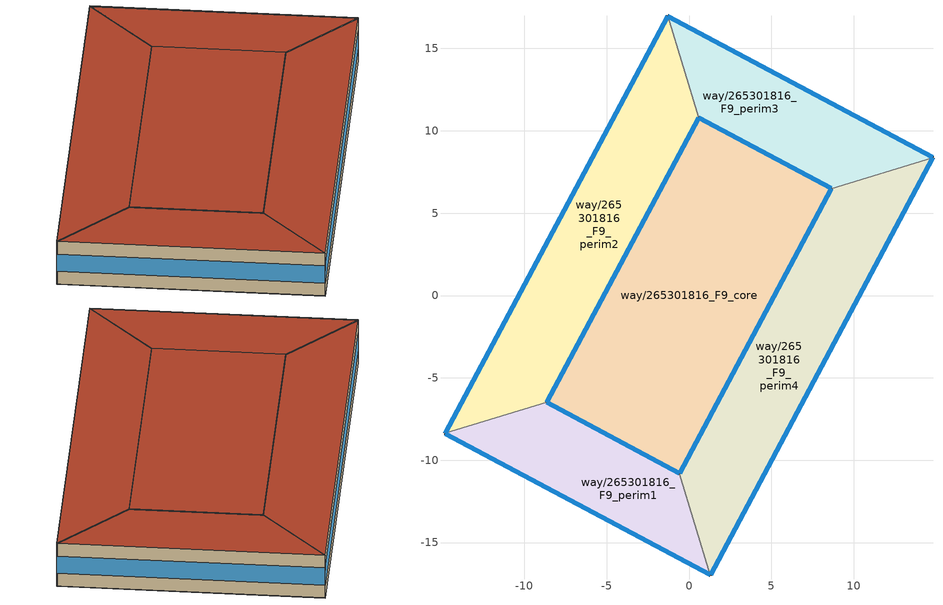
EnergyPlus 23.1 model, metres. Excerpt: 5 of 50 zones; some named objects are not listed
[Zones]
way/265301816_F9_perim1
 floor to way/265301816_F8_perim1 (Floor_Construction): 1.3,-16.97 -0.58,-10.79 -8.63,-6.49 -14.82,-8.37 z31.5
 wall outside (Wall_Construction): 1.3,-16.97 -14.82,-8.37 / -8.63,-6.49 -0.58,-10.79 z31.5:35
 wall to way/265301816_F9_perim4 (Wall_Construction): -0.58,-10.79 1.3,-16.97 z31.5:35
 wall to way/265301816_F9_perim2 (Wall_Construction): -14.82,-8.37 -8.63,-6.49 z31.5:35
 window (Window_Construction): 1.29,-16.97 -14.81,-8.38 / -8.63,-6.5 -0.59,-10.78 z32.55:33.95
 roof outside (Roof_Construction): -0.58,-10.79 1.3,-16.97 -14.82,-8.37 -8.63,-6.49 z35
way/265301816_F9_perim2
 floor to way/265301816_F8_perim2 (Floor_Construction): -8.63,-6.49 0.59,10.79 -1.29,16.97 -14.82,-8.37 z31.5
 wall outside (Wall_Construction): -14.82,-8.37 -1.29,16.97 / 0.59,10.79 -8.63,-6.49 z31.5:35
 wall to way/265301816_F9_perim3 (Wall_Construction): -1.29,16.97 0.59,10.79 z31.5:35
 window (Window_Construction): -14.81,-8.36 -1.3,16.96 / 0.58,10.78 -8.63,-6.48 z32.55:33.95
 roof outside (Roof_Construction): -1.29,16.97 0.59,10.79 -8.63,-6.49 -14.82,-8.37 z35
way/265301816_F9_perim3
 floor to way/265301816_F8_perim3 (Floor_Construction): 14.81,8.38 -1.29,16.97 0.59,10.79 8.63,6.49 z31.5
 wall outside (Wall_Construction): -1.29,16.97 14.81,8.38 / 8.63,6.49 0.59,10.79 z31.5:35
 wall to way/265301816_F9_perim4 (Wall_Construction): 14.81,8.38 8.63,6.49 z31.5:35
 window (Window_Construction): -1.29,16.97 14.8,8.38 / 8.63,6.5 0.59,10.79 z32.55:33.95
 roof outside (Roof_Construction): 14.81,8.38 8.63,6.49 0.59,10.79 -1.29,16.97 z35
way/265301816_F9_perim4
 floor to way/265301816_F8_perim4 (Floor_Construction): 1.3,-16.97 14.81,8.38 8.63,6.49 -0.58,-10.79 z31.5
 wall outside (Wall_Construction): 14.81,8.38 1.3,-16.97 / -0.58,-10.79 8.63,6.49 z31.5:35
 window (Window_Construction): 14.81,8.36 1.31,-16.96 / -0.58,-10.78 8.63,6.49 z32.55:33.95
 roof outside (Roof_Construction): 14.81,8.38 1.3,-16.97 -0.58,-10.79 8.63,6.49 z35
way/265301816_F9_core
 floor to way/265301816_F8_core (Floor_Construction): 8.63,6.49 -0.58,-10.79 -8.63,-6.49 0.59,10.79 z31.5
 wall outside (Wall_Construction): -8.63,-6.49 -0.58,-10.79 8.63,6.49 0.59,10.79 -8.63,-6.49 z31.5:35
 window (Window_Construction): -8.63,-6.5 -0.59,-10.78 / 0.58,10.78 -8.63,-6.48 / 8.63,6.5 0.59,10.79 / -0.58,-10.78 8.63,6.49 z32.55:33.95
 roof outside (Roof_Construction): -0.58,-10.79 8.63,6.49 0.59,10.79 -8.63,-6.49 z35
[Building]
OpenUBEM_Building: North Axis=0; Terrain=City; Solar Distribution=FullExterior
[Site:Location]
New.York-Central.Park.Obs-Belvedere.Castle: Latitude=40.77889; Longitude=-73.9692; Time Zone=-5; Elevation=48
[SizingPeriod:WeatherFileDays]
AnnualSizingPeriod: Begin Month=1; Begin Day of Month=1; End Month=12; End Day of Month=31; Day of Week for Start Day=Monday; Use Weather File Daylight Saving Period=No; Use Weather File Rain and Snow Indicators=No
[SITE:WATERMAINSTEMPERATURE]
Calculation Method=CorrelationFromWeatherFile
[MATERIAL:NOMASS] Roughness=MediumRough; Thermal Absorptance=0.9; Solar Absorptance=0.7; Visible Absorptance=0.7
Name | Thermal Resistance
Roof_Assembly | 3.43643
Wall_Assembly | 1.72117
Floor_Assembly | 1.9305
[WINDOWMATERIAL:SIMPLEGLAZINGSYSTEM]
Window_Material: UFactor=3.27; Solar Heat Gain Coefficient=0.36; Visible Transmittance=0.6
[CONSTRUCTION]
Roof_Construction: Roof_Assembly
Wall_Construction: Wall_Assembly
Floor_Construction: Floor_Assembly
Window_Construction: Window_Material
[ZONE] Type=1; Multiplier=1; Ceiling Height=autocalculate; Volume=autocalculate; Floor Area=autocalculate; Part of Total Floor Area=Yes
way/265301816_F9_perim1; way/265301816_F9_perim2; way/265301816_F9_perim3; way/265301816_F9_perim4; way/265301816_F9_core
[PEOPLE] Number of People Schedule=Occupancy_Schedule_MediumOffice; Number of People Calculation Method=People/Area; People per Floor Area=0.0538213; Fraction Radiant=0.3; Sensible Heat Fraction=autocalculate; Activity Level Schedule=Activity_Level; Carbon Dioxide Generation Rate=3.82e-08; Enable ASHRAE 55 Comfort Warnings=No; Mean Radiant Temperature Calculation Type=ZoneAveraged; Clothing Insulation Calculation Method=ClothingInsulationSchedule; Cold Stress Temperature Threshold=15.56; Heat Stress Temperature Threshold=30
Name | Zone or ZoneList or Space or SpaceList
People_way/265301816_F9_core | way/265301816_F9_core
People_way/265301816_F9_perim1 | way/265301816_F9_perim1
People_way/265301816_F9_perim2 | way/265301816_F9_perim2
People_way/265301816_F9_perim3 | way/265301816_F9_perim3
People_way/265301816_F9_perim4 | way/265301816_F9_perim4
[LIGHTS] Schedule=Lighting_Schedule_MediumOffice; Design Level Calculation Method=Watts/Area; Watts per Zone Floor Area=10.76; Return Air Fraction=0; Fraction Radiant=0.42; Fraction Visible=0; Fraction Replaceable=1; EndUse Subcategory=General; Return Air Fraction Calculated from Plenum Temperature=No; Return Air Fraction Function of Plenum Temperature Coefficient 1=0; Return Air Fraction Function of Plenum Temperature Coefficient 2=0
Name | Zone or ZoneList or Space or SpaceList
Lights_way/265301816_F9_core | way/265301816_F9_core
Lights_way/265301816_F9_perim1 | way/265301816_F9_perim1
Lights_way/265301816_F9_perim2 | way/265301816_F9_perim2
Lights_way/265301816_F9_perim3 | way/265301816_F9_perim3
Lights_way/265301816_F9_perim4 | way/265301816_F9_perim4
[ELECTRICEQUIPMENT] Schedule=Equipment_Schedule_MediumOffice; Design Level Calculation Method=Watts/Area; Watts per Zone Floor Area=10.76; Fraction Latent=0; Fraction Radiant=0.5; Fraction Lost=0; EndUse Subcategory=General
Name | Zone or ZoneList or Space or SpaceList
Equipment_way/265301816_F9_core | way/265301816_F9_core
Equipment_way/265301816_F9_perim1 | way/265301816_F9_perim1
Equipment_way/265301816_F9_perim2 | way/265301816_F9_perim2
Equipment_way/265301816_F9_perim3 | way/265301816_F9_perim3
Equipment_way/265301816_F9_perim4 | way/265301816_F9_perim4
[ZONEINFILTRATION:DESIGNFLOWRATE] Schedule=Infiltration_Schedule_MediumOffice; Design Flow Rate Calculation Method=Flow/ExteriorWallArea; Flow Rate per Exterior Surface Area=0.000285; Constant Term Coefficient=1; Temperature Term Coefficient=0; Velocity Term Coefficient=0; Velocity Squared Term Coefficient=0
Name | Zone or ZoneList or Space or SpaceList
Infiltration_way/265301816_F9_core | way/265301816_F9_core
Infiltration_way/265301816_F9_perim1 | way/265301816_F9_perim1
Infiltration_way/265301816_F9_perim2 | way/265301816_F9_perim2
Infiltration_way/265301816_F9_perim3 | way/265301816_F9_perim3
Infiltration_way/265301816_F9_perim4 | way/265301816_F9_perim4
[HVACTEMPLATE:ZONE:VAV] Template VAV System=way/265301816_PVAV_Sys; Supply Air Maximum Flow Rate=autosize; Zone Minimum Air Flow Input Method=Constant; Constant Minimum Air Flow Fraction=0.3; Outdoor Air Method=Flow/Person; Outdoor Air Flow Rate per Person=0.01; Outdoor Air Flow Rate per Zone Floor Area=0; Outdoor Air Flow Rate per Zone=0; Reheat Coil Type=Electric; Damper Heating Action=Reverse; Baseboard Heating Type=None; Baseboard Heating Capacity=autosize; Zone Cooling Design Supply Air Temperature Input Method=SystemSupplyAirTemperature; Zone Cooling Design Supply Air Temperature=12.8; Zone Cooling Design Supply Air Temperature Difference=11.11; Zone Heating Design Supply Air Temperature Input Method=SupplyAirTemperature; Zone Heating Design Supply Air Temperature=50; Zone Heating Design Supply Air Temperature Difference=30
Name | Template Thermostat
way/265301816_F9_core | way/265301816_F9_core_Thermostat
way/265301816_F9_perim1 | way/265301816_F9_perim1_Thermostat
way/265301816_F9_perim2 | way/265301816_F9_perim2_Thermostat
way/265301816_F9_perim3 | way/265301816_F9_perim3_Thermostat
way/265301816_F9_perim4 | way/265301816_F9_perim4_Thermostat
[SCHEDULE:COMPACT]
Occupancy_Schedule_MediumOffice: Through: 12/31, For: Weekdays, Until: 06:00, 0, Until: 07:00, 0.1, Until: 08:00, 0.2, Until: 12:00, 0.95, Until: 13:00, 0.5, Until: 17:00, 0.95, Until: 18:00, 0.3, Until: 22:00, 0.1, Until: 24:00, 0.05, For: Saturday, Until: 06:00, 0, Until: 08:00, 0.1, Until: 12:00, 0.3, Until: 17:00, 0.1, Until: 19:00, 0.05, Until: 24:00, 0, For: AllOtherDays, Until: 06:00, 0, Until: 18:00, 0.05, Until: 24:00, 0
Lighting_Schedule_MediumOffice: Through: 12/31, For: Weekdays, Until: 05:00, 0.04184, Until: 07:00, 0.08368, Until: 08:00, 0.25105, Until: 17:00, 0.75314, Until: 18:00, 0.41841, Until: 20:00, 0.25105, Until: 22:00, 0.16736, Until: 23:00, 0.08368, Until: 24:00, 0.04184, For: Saturday, Until: 06:00, 0.04184, Until: 08:00, 0.08368, Until: 12:00, 0.25105, Until: 17:00, 0.12552, Until: 24:00, 0.04184, For: AllOtherDays, Until: 24:00, 0.04184
Equipment_Schedule_MediumOffice: Through: 12/31, For: Weekdays, Until: 06:00, 0.307674, Until: 08:00, 0.381235, Until: 12:00, 0.857778, Until: 13:00, 0.76247, Until: 17:00, 0.857778, Until: 18:00, 0.476543, Until: 24:00, 0.381235, For: Saturday, Until: 06:00, 0.230755, Until: 08:00, 0.381235, Until: 12:00, 0.476543, Until: 17:00, 0.33358, Until: 19:00, 0.285926, Until: 24:00, 0.230755, For: AllOtherDays, Until: 06:00, 0.230755, Until: 18:00, 0.285926, Until: 24:00, 0.230755
Infiltration_Schedule_MediumOffice: Through: 12/31, For: Weekdays, Until: 06:00, 1, Until: 07:00, 0.25, Until: 08:00, 0.25, Until: 12:00, 0.25, Until: 13:00, 0.25, Until: 17:00, 0.25, Until: 18:00, 0.25, Until: 22:00, 0.25, Until: 24:00, 0.25, For: Saturday, Until: 06:00, 1, Until: 08:00, 0.25, Until: 12:00, 0.25, Until: 17:00, 0.25, Until: 19:00, 0.25, Until: 24:00, 1, For: AllOtherDays, Until: 06:00, 1, Until: 18:00, 0.25, Until: 24:00, 1
[Schedule:Constant]
Activity_Level: Hourly Value=120
